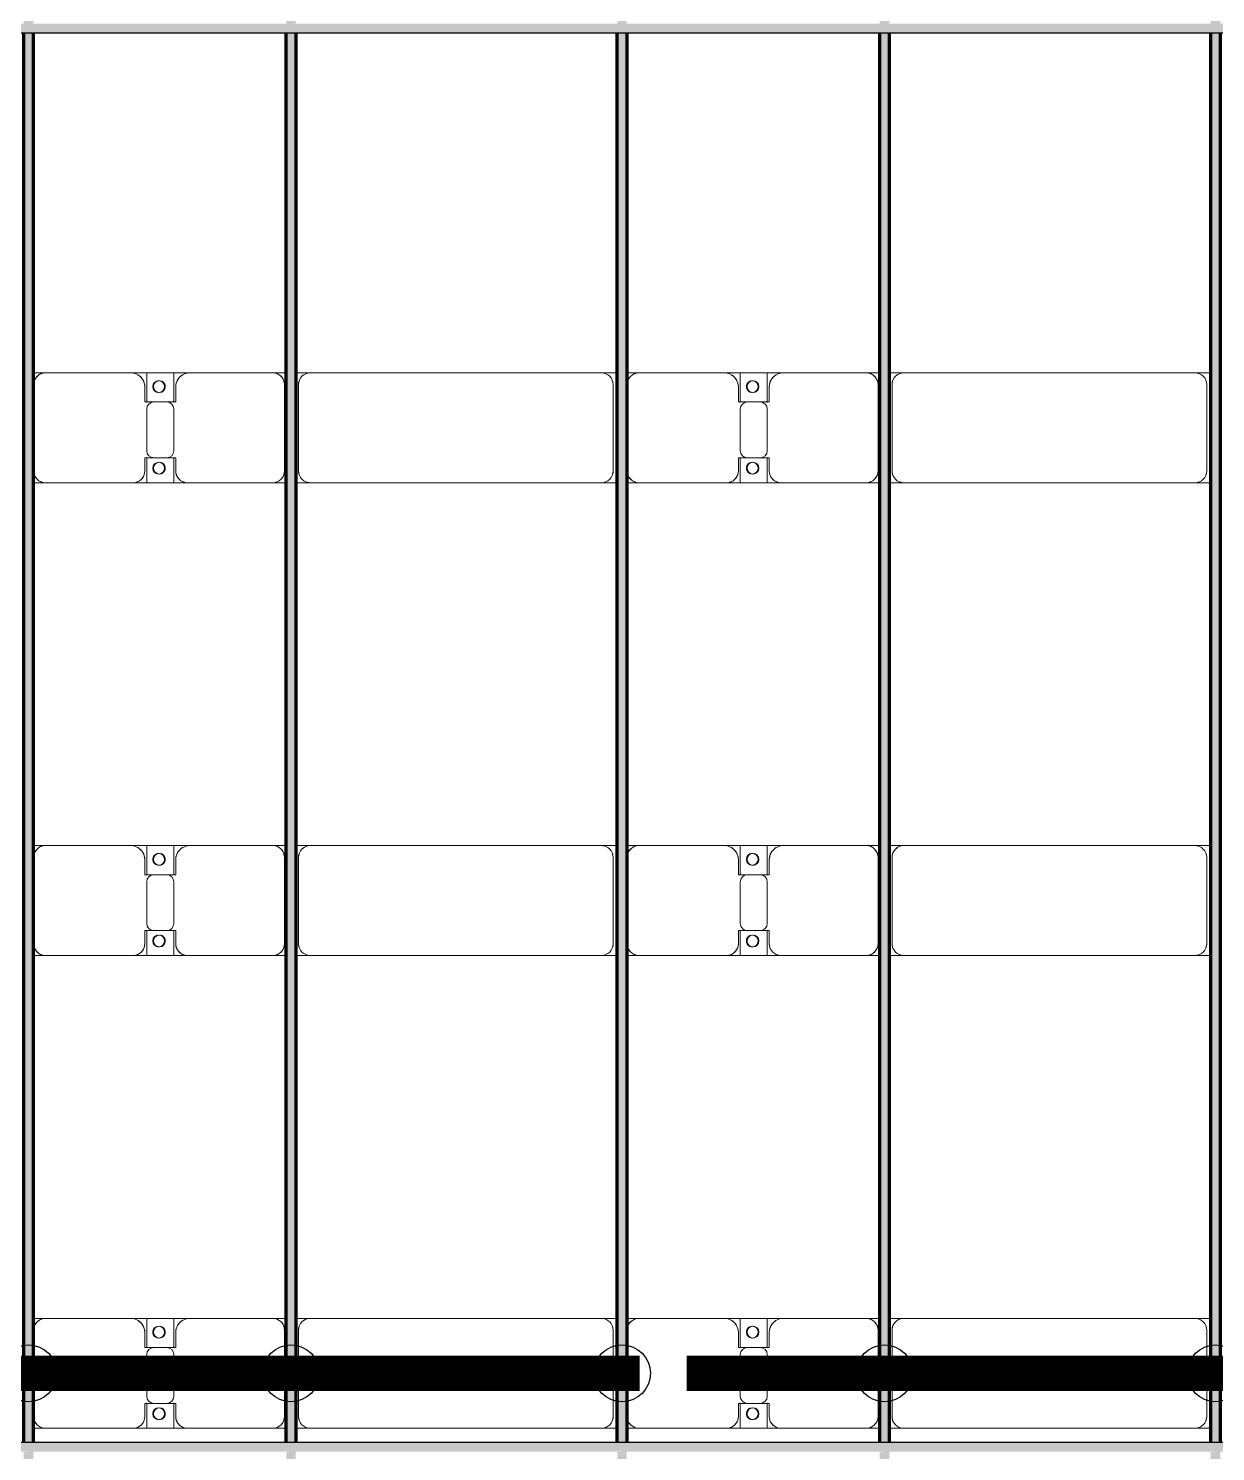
# Model space of a CAD drawing. Header units: millimetres. Extents: x -268744 to 115753, y -96240 to -10461.
# Drawn here: x -193094 to -188074, y -64647 to -58627 of the extents above; entities that cross this region are included whole.
import ezdxf

# ---------------------------------------------------------------- set-up
doc = ezdxf.new("R2010")
doc.units = ezdxf.units.MM
doc.layers.add('A-GENM', color=13, linetype='Continuous', lineweight=9)
doc.layers.add('S-BEAM', color=12, linetype='Continuous', lineweight=9)
doc.layers.add('GC-HOP 40x60 GIA CUONG', color=1, linetype='Continuous')

# ---------------------------------------------------------------- blocks, each defined once
blk = doc.blocks.new('Dai phao do pin - DẢI PHAO ĐỠ PIN-V5-KHUNG KẾT CẤU BÈ PIN 1')
at = {"layer": 'A-GENM', "color": 7}
for p, q in [((60957.6, 241.6), (61009.7, 241.6)), ((60957.6, 241.6), (61009.7, 241.6)), ((61369.7, 241.6), (61009.7, 241.6)), ((61369.7, 241.6), (61552.2, 241.6)), ((61552.2, 241.6), (61369.7, 241.6)), ((61437.8, 241.6), (61620.3, 241.6)), ((61437.8, 116.2), (61437.8, 241.6)), ((61620.3, 241.6), (61437.8, 241.6)), ((61552.2, 241.6), (61552.2, 116.2)), ((61970.3, 241.6), (61620.3, 241.6)), ((61970.3, 241.6), (62027.6, 241.6)), ((61970.3, 241.6), (62027.6, 241.6)), ((62067.6, 241.6), (62129.7, 241.6)), ((62067.6, 241.6), (62129.7, 241.6)), ((63360.3, 241.6), (62129.7, 241.6)), ((63360.3, 241.6), (63427.6, 241.6)), ((63360.3, 241.6), (63427.6, 241.6)), ((63467.6, 241.6), (63519.7, 241.6)), ((63467.6, 241.6), (63519.7, 241.6)), ((63879.7, 241.6), (63519.7, 241.6)), ((63879.7, 241.6), (64062.2, 241.6)), ((64062.2, 241.6), (63879.7, 241.6)), ((63947.8, 241.6), (64130.3, 241.6)), ((63947.8, 116.2), (63947.8, 241.6)), ((64130.3, 241.6), (63947.8, 241.6)), ((64062.2, 241.6), (64062.2, 116.2)), ((64480.3, 241.6), (64130.3, 241.6)), ((64480.3, 241.6), (64537.6, 241.6)), ((64480.3, 241.6), (64537.6, 241.6)), ((64577.6, 241.6), (64639.7, 241.6)), ((64577.6, 241.6), (64639.7, 241.6)), ((65870.3, 241.6), (64639.7, 241.6)), ((65870.3, 241.6), (65937.6, 241.6)), ((65870.3, 241.6), (65937.6, 241.6)), ((60959.7, 191.6), (60959.7, -173.4)), ((61429.7, 118.2), (61429.7, 181.6)), ((61560.3, 181.6), (61560.3, 118.2)), ((62020.3, -173.4), (62020.3, 191.6)), ((62079.7, 191.6), (62079.7, -173.4)), ((63410.3, -173.4), (63410.3, 191.6)), ((63469.7, 191.6), (63469.7, -173.4)), ((63939.7, 118.2), (63939.7, 181.6)), ((64070.3, 181.6), (64070.3, 118.2)), ((64530.3, -173.4), (64530.3, 191.6)), ((64589.7, 191.6), (64589.7, -173.4)), ((65920.3, -173.4), (65920.3, 191.6)), ((61522.2, 118.2), (61429.7, 118.2)), ((61437.8, 88.2), (61437.8, -88.2)), ((61560.3, 118.2), (61467.8, 118.2)), ((61552.2, -88.2), (61552.2, 88.2)), ((64032.2, 118.2), (63939.7, 118.2)), ((63947.8, 88.2), (63947.8, -88.2)), ((64070.3, 118.2), (63977.8, 118.2)), ((64062.2, -88.2), (64062.2, 88.2)), ((61429.7, -173.4), (61429.7, -118.2)), ((61429.7, -118.2), (61522.2, -118.2)), ((61437.8, -223.4), (61437.8, -116.2)), ((61467.8, -118.2), (61560.3, -118.2)), ((61552.2, -116.2), (61552.2, -223.4)), ((61560.3, -118.2), (61560.3, -173.4)), ((63939.7, -173.4), (63939.7, -118.2)), ((63939.7, -118.2), (64032.2, -118.2)), ((63947.8, -223.4), (63947.8, -116.2)), ((63977.8, -118.2), (64070.3, -118.2)), ((64062.2, -116.2), (64062.2, -223.4)), ((64070.3, -118.2), (64070.3, -173.4)), ((61009.7, -223.4), (60957.6, -223.4)), ((61009.7, -223.4), (60957.6, -223.4)), ((61009.7, -223.4), (61379.7, -223.4)), ((61552.2, -223.4), (61379.7, -223.4)), ((61379.7, -223.4), (61552.2, -223.4)), ((61610.3, -223.4), (61437.8, -223.4)), ((61437.8, -223.4), (61610.3, -223.4)), ((61610.3, -223.4), (61970.3, -223.4)), ((62027.6, -223.4), (61970.3, -223.4)), ((62027.6, -223.4), (61970.3, -223.4)), ((62129.7, -223.4), (62067.6, -223.4)), ((62129.7, -223.4), (62067.6, -223.4)), ((62129.7, -223.4), (63360.3, -223.4)), ((63427.6, -223.4), (63360.3, -223.4)), ((63427.6, -223.4), (63360.3, -223.4)), ((63519.7, -223.4), (63467.6, -223.4)), ((63519.7, -223.4), (63467.6, -223.4)), ((63519.7, -223.4), (63889.7, -223.4)), ((64062.2, -223.4), (63889.7, -223.4)), ((63889.7, -223.4), (64062.2, -223.4)), ((64120.3, -223.4), (63947.8, -223.4)), ((63947.8, -223.4), (64120.3, -223.4)), ((64120.3, -223.4), (64480.3, -223.4)), ((64537.6, -223.4), (64480.3, -223.4)), ((64537.6, -223.4), (64480.3, -223.4)), ((64639.7, -223.4), (64577.6, -223.4)), ((64639.7, -223.4), (64577.6, -223.4)), ((64639.7, -223.4), (65870.3, -223.4)), ((65937.6, -223.4), (65870.3, -223.4)), ((65937.6, -223.4), (65870.3, -223.4))]:
    blk.add_line(p, q, dxfattribs=at)
for centre, radius, start, end in [((61009.7, 191.6), 50, 90, 180), ((61369.7, 181.6), 60, 360, 90), ((61620.3, 181.6), 60, 90, 180), ((61970.3, 191.6), 50, 360, 90), ((62129.7, 191.6), 50, 90, 180), ((63360.3, 191.6), 50, 0, 90), ((63360.3, 191.6), 50, 60, 90), ((63519.7, 191.6), 50, 90, 180), ((63879.7, 181.6), 60, 0, 90), ((64130.3, 181.6), 60, 90, 180), ((64480.3, 191.6), 50, 0, 90), ((64639.7, 191.6), 50, 90, 180), ((65870.3, 191.6), 50, 0, 90), ((65870.3, 191.6), 50, 60, 90), ((61009.7, 191.6), 50, 105, 180), ((61369.7, 181.6), 60, 360, 60), ((61488.6, 183.2), 25, 360, 180), ((61488.6, 183.2), 25, 180, 0), ((61488.6, 183.2), 25, 360, 165), ((61491.4, 183.2), 25, 360, 180), ((61491.4, 183.2), 25, 90, 180), ((61491.4, 183.2), 25, 180, 0), ((61491.4, 183.2), 25, 180, 300), ((61488.6, 183.2), 25, 210, 360), ((61491.4, 183.2), 25, 15, 75), ((61620.3, 181.6), 60, 120, 180), ((61970.3, 191.6), 50, 360, 75), ((62129.7, 191.6), 50, 150, 180), ((62129.7, 191.6), 50, 105, 135), ((63360.3, 191.6), 50, 15, 30), ((63519.7, 191.6), 50, 105, 180), ((63879.7, 181.6), 60, 0, 60), ((63998.6, 183.2), 25, 360, 180), ((63998.6, 183.2), 25, 180, 360), ((63998.6, 183.2), 25, 360, 165), ((64001.4, 183.2), 25, 360, 180), ((64001.4, 183.2), 25, 90, 180), ((64001.4, 183.2), 25, 180, 0), ((64001.4, 183.2), 25, 180, 300), ((63998.6, 183.2), 25, 210, 360), ((64001.4, 183.2), 25, 15, 75), ((64130.3, 181.6), 60, 120, 180), ((64480.3, 191.6), 50, 0, 75), ((64639.7, 191.6), 50, 150, 180), ((64639.7, 191.6), 50, 105, 135), ((65870.3, 191.6), 50, 15, 30), ((61491.4, 183.2), 25, 330, 345), ((64001.4, 183.2), 25, 330, 345), ((61467.8, 88.2), 30, 90, 180), ((61522.2, 88.2), 30, 360, 90), ((63977.8, 88.2), 30, 90, 180), ((64032.2, 88.2), 30, 360, 90), ((61467.8, -88.2), 30, 180, 270), ((61522.2, -88.2), 30, 270, 0), ((63977.8, -88.2), 30, 180, 270), ((64032.2, -88.2), 30, 270, 0), ((61009.7, -173.4), 50, 180, 270), ((61009.7, -173.4), 50, 180, 255), ((61379.7, -173.4), 50, 270, 0), ((61379.7, -173.4), 50, 285, 0), ((61488.6, -161.8), 25, 360, 180), ((61488.6, -161.8), 25, 180, 360), ((61488.6, -161.8), 25, 105, 165), ((61488.6, -161.8), 25, 195, 360), ((61491.4, -161.8), 25, 360, 180), ((61491.4, -161.8), 25, 105, 180), ((61491.4, -161.8), 25, 180, 0), ((61491.4, -161.8), 25, 180, 270), ((61488.6, -161.8), 25, 360, 75), ((61491.4, -161.8), 25, 15, 75), ((61491.4, -161.8), 25, 285, 345), ((61610.3, -173.4), 50, 180, 270), ((61610.3, -173.4), 50, 180, 255), ((61970.3, -173.4), 50, 270, 0), ((61970.3, -173.4), 50, 285, 0), ((62129.7, -173.4), 50, 180, 270), ((62129.7, -173.4), 50, 180, 210), ((63360.3, -173.4), 50, 270, 360), ((63360.3, -173.4), 50, 330, 360), ((63519.7, -173.4), 50, 180, 270), ((63519.7, -173.4), 50, 180, 255), ((63889.7, -173.4), 50, 270, 0), ((63889.7, -173.4), 50, 285, 0), ((63998.6, -161.8), 25, 360, 180), ((63998.6, -161.8), 25, 180, 360), ((63998.6, -161.8), 25, 105, 165), ((63998.6, -161.8), 25, 195, 360), ((64001.4, -161.8), 25, 360, 180), ((64001.4, -161.8), 25, 105, 180), ((64001.4, -161.8), 25, 180, 0), ((64001.4, -161.8), 25, 180, 270), ((63998.6, -161.8), 25, 360, 75), ((64001.4, -161.8), 25, 15, 75), ((64001.4, -161.8), 25, 285, 345), ((64120.3, -173.4), 50, 180, 270), ((64120.3, -173.4), 50, 180, 255), ((64480.3, -173.4), 50, 270, 360), ((64480.3, -173.4), 50, 285, 0), ((64639.7, -173.4), 50, 180, 270), ((64639.7, -173.4), 50, 180, 210), ((65870.3, -173.4), 50, 270, 360), ((65870.3, -173.4), 50, 330, 360), ((62129.7, -173.4), 50, 240, 270), ((63360.3, -173.4), 50, 285, 300), ((64639.7, -173.4), 50, 240, 270), ((65870.3, -173.4), 50, 285, 300)]:
    blk.add_arc(centre, radius, start, end, dxfattribs=at)
blk = doc.blocks.new('Dai phao do pin - DẢI PHAO ĐỠ PIN-V6-KHUNG KẾT CẤU BÈ PIN 1')
at = {"layer": 'A-GENM', "color": 7}
for p, q in [((60957.6, 241.6), (61009.7, 241.6)), ((60957.6, 241.6), (61009.7, 241.6)), ((61369.7, 241.6), (61009.7, 241.6)), ((61369.7, 241.6), (61552.2, 241.6)), ((61552.2, 241.6), (61369.7, 241.6)), ((61437.8, 241.6), (61620.3, 241.6)), ((61437.8, 116.2), (61437.8, 241.6)), ((61620.3, 241.6), (61437.8, 241.6)), ((61552.2, 241.6), (61552.2, 116.2)), ((61970.3, 241.6), (61620.3, 241.6)), ((61970.3, 241.6), (62027.6, 241.6)), ((61970.3, 241.6), (62027.6, 241.6)), ((62067.6, 241.6), (62129.7, 241.6)), ((62067.6, 241.6), (62129.7, 241.6)), ((63360.3, 241.6), (62129.7, 241.6)), ((63360.3, 241.6), (63427.6, 241.6)), ((63360.3, 241.6), (63427.6, 241.6)), ((63467.6, 241.6), (63519.7, 241.6)), ((63467.6, 241.6), (63519.7, 241.6)), ((63879.7, 241.6), (63519.7, 241.6)), ((63879.7, 241.6), (64062.2, 241.6)), ((64062.2, 241.6), (63879.7, 241.6)), ((63947.8, 241.6), (64130.3, 241.6)), ((63947.8, 116.2), (63947.8, 241.6)), ((64130.3, 241.6), (63947.8, 241.6)), ((64062.2, 241.6), (64062.2, 116.2)), ((64480.3, 241.6), (64130.3, 241.6)), ((64480.3, 241.6), (64537.6, 241.6)), ((64480.3, 241.6), (64537.6, 241.6)), ((64577.6, 241.6), (64639.7, 241.6)), ((64577.6, 241.6), (64639.7, 241.6)), ((65870.3, 241.6), (64639.7, 241.6)), ((65870.3, 241.6), (65937.6, 241.6)), ((65870.3, 241.6), (65937.6, 241.6)), ((60959.7, 191.6), (60959.7, -173.4)), ((61429.7, 118.2), (61429.7, 181.6)), ((61560.3, 181.6), (61560.3, 118.2)), ((62020.3, -173.4), (62020.3, 191.6)), ((62079.7, 191.6), (62079.7, -173.4)), ((63410.3, -173.4), (63410.3, 191.6)), ((63469.7, 191.6), (63469.7, -173.4)), ((63939.7, 118.2), (63939.7, 181.6)), ((64070.3, 181.6), (64070.3, 118.2)), ((64530.3, -173.4), (64530.3, 191.6)), ((64589.7, 191.6), (64589.7, -173.4)), ((65920.3, -173.4), (65920.3, 191.6)), ((61522.2, 118.2), (61429.7, 118.2)), ((61437.8, 88.2), (61437.8, -88.2)), ((61560.3, 118.2), (61467.8, 118.2)), ((61552.2, -88.2), (61552.2, 88.2)), ((64032.2, 118.2), (63939.7, 118.2)), ((63947.8, 88.2), (63947.8, -88.2)), ((64070.3, 118.2), (63977.8, 118.2)), ((64062.2, -88.2), (64062.2, 88.2)), ((61429.7, -173.4), (61429.7, -118.2)), ((61429.7, -118.2), (61522.2, -118.2)), ((61437.8, -223.4), (61437.8, -116.2)), ((61467.8, -118.2), (61560.3, -118.2)), ((61552.2, -116.2), (61552.2, -223.4)), ((61560.3, -118.2), (61560.3, -173.4)), ((63939.7, -173.4), (63939.7, -118.2)), ((63939.7, -118.2), (64032.2, -118.2)), ((63947.8, -223.4), (63947.8, -116.2)), ((63977.8, -118.2), (64070.3, -118.2)), ((64062.2, -116.2), (64062.2, -223.4)), ((64070.3, -118.2), (64070.3, -173.4)), ((61009.7, -223.4), (60957.6, -223.4)), ((61009.7, -223.4), (60957.6, -223.4)), ((61009.7, -223.4), (61379.7, -223.4)), ((61552.2, -223.4), (61379.7, -223.4)), ((61379.7, -223.4), (61552.2, -223.4)), ((61610.3, -223.4), (61437.8, -223.4)), ((61437.8, -223.4), (61610.3, -223.4)), ((61610.3, -223.4), (61970.3, -223.4)), ((62027.6, -223.4), (61970.3, -223.4)), ((62027.6, -223.4), (61970.3, -223.4)), ((62129.7, -223.4), (62067.6, -223.4)), ((62129.7, -223.4), (62067.6, -223.4)), ((62129.7, -223.4), (63360.3, -223.4)), ((63427.6, -223.4), (63360.3, -223.4)), ((63427.6, -223.4), (63360.3, -223.4)), ((63519.7, -223.4), (63467.6, -223.4)), ((63519.7, -223.4), (63467.6, -223.4)), ((63519.7, -223.4), (63889.7, -223.4)), ((64062.2, -223.4), (63889.7, -223.4)), ((63889.7, -223.4), (64062.2, -223.4)), ((64120.3, -223.4), (63947.8, -223.4)), ((63947.8, -223.4), (64120.3, -223.4)), ((64120.3, -223.4), (64480.3, -223.4)), ((64537.6, -223.4), (64480.3, -223.4)), ((64537.6, -223.4), (64480.3, -223.4)), ((64639.7, -223.4), (64577.6, -223.4)), ((64639.7, -223.4), (64577.6, -223.4)), ((64639.7, -223.4), (65870.3, -223.4)), ((65937.6, -223.4), (65870.3, -223.4)), ((65937.6, -223.4), (65870.3, -223.4))]:
    blk.add_line(p, q, dxfattribs=at)
for centre, radius, start, end in [((61009.7, 191.6), 50, 90, 180), ((61369.7, 181.6), 60, 360, 90), ((61620.3, 181.6), 60, 90, 180), ((61970.3, 191.6), 50, 360, 90), ((62129.7, 191.6), 50, 90, 180), ((63360.3, 191.6), 50, 0, 90), ((63360.3, 191.6), 50, 60, 90), ((63519.7, 191.6), 50, 90, 180), ((63879.7, 181.6), 60, 0, 90), ((64130.3, 181.6), 60, 90, 180), ((64480.3, 191.6), 50, 0, 90), ((64639.7, 191.6), 50, 90, 180), ((65870.3, 191.6), 50, 0, 90), ((65870.3, 191.6), 50, 60, 90), ((61009.7, 191.6), 50, 105, 180), ((61369.7, 181.6), 60, 360, 60), ((61488.6, 183.2), 25, 360, 180), ((61488.6, 183.2), 25, 180, 0), ((61488.6, 183.2), 25, 360, 165), ((61491.4, 183.2), 25, 360, 180), ((61491.4, 183.2), 25, 90, 180), ((61491.4, 183.2), 25, 180, 0), ((61491.4, 183.2), 25, 180, 300), ((61488.6, 183.2), 25, 210, 360), ((61491.4, 183.2), 25, 15, 75), ((61620.3, 181.6), 60, 120, 180), ((61970.3, 191.6), 50, 360, 75), ((62129.7, 191.6), 50, 150, 180), ((62129.7, 191.6), 50, 105, 135), ((63360.3, 191.6), 50, 15, 30), ((63519.7, 191.6), 50, 105, 180), ((63879.7, 181.6), 60, 0, 60), ((63998.6, 183.2), 25, 360, 180), ((63998.6, 183.2), 25, 180, 360), ((63998.6, 183.2), 25, 360, 165), ((64001.4, 183.2), 25, 360, 180), ((64001.4, 183.2), 25, 90, 180), ((64001.4, 183.2), 25, 180, 0), ((64001.4, 183.2), 25, 180, 300), ((63998.6, 183.2), 25, 210, 360), ((64001.4, 183.2), 25, 15, 75), ((64130.3, 181.6), 60, 120, 180), ((64480.3, 191.6), 50, 0, 75), ((64639.7, 191.6), 50, 150, 180), ((64639.7, 191.6), 50, 105, 135), ((65870.3, 191.6), 50, 15, 30), ((61491.4, 183.2), 25, 330, 345), ((64001.4, 183.2), 25, 330, 345), ((61467.8, 88.2), 30, 90, 180), ((61522.2, 88.2), 30, 360, 90), ((63977.8, 88.2), 30, 90, 180), ((64032.2, 88.2), 30, 360, 90), ((61467.8, -88.2), 30, 180, 270), ((61522.2, -88.2), 30, 270, 0), ((63977.8, -88.2), 30, 180, 270), ((64032.2, -88.2), 30, 270, 0), ((61009.7, -173.4), 50, 180, 270), ((61009.7, -173.4), 50, 180, 255), ((61379.7, -173.4), 50, 270, 0), ((61379.7, -173.4), 50, 285, 0), ((61488.6, -161.8), 25, 360, 180), ((61488.6, -161.8), 25, 180, 360), ((61488.6, -161.8), 25, 105, 165), ((61488.6, -161.8), 25, 195, 360), ((61491.4, -161.8), 25, 360, 180), ((61491.4, -161.8), 25, 105, 180), ((61491.4, -161.8), 25, 180, 0), ((61491.4, -161.8), 25, 180, 270), ((61488.6, -161.8), 25, 360, 75), ((61491.4, -161.8), 25, 15, 75), ((61491.4, -161.8), 25, 285, 345), ((61610.3, -173.4), 50, 180, 270), ((61610.3, -173.4), 50, 180, 255), ((61970.3, -173.4), 50, 270, 0), ((61970.3, -173.4), 50, 285, 0), ((62129.7, -173.4), 50, 180, 270), ((62129.7, -173.4), 50, 180, 210), ((63360.3, -173.4), 50, 270, 360), ((63360.3, -173.4), 50, 330, 360), ((63519.7, -173.4), 50, 180, 270), ((63519.7, -173.4), 50, 180, 255), ((63889.7, -173.4), 50, 270, 0), ((63889.7, -173.4), 50, 285, 0), ((63998.6, -161.8), 25, 360, 180), ((63998.6, -161.8), 25, 180, 360), ((63998.6, -161.8), 25, 105, 165), ((63998.6, -161.8), 25, 195, 360), ((64001.4, -161.8), 25, 360, 180), ((64001.4, -161.8), 25, 105, 180), ((64001.4, -161.8), 25, 180, 0), ((64001.4, -161.8), 25, 180, 270), ((63998.6, -161.8), 25, 360, 75), ((64001.4, -161.8), 25, 15, 75), ((64001.4, -161.8), 25, 285, 345), ((64120.3, -173.4), 50, 180, 270), ((64120.3, -173.4), 50, 180, 255), ((64480.3, -173.4), 50, 270, 360), ((64480.3, -173.4), 50, 285, 0), ((64639.7, -173.4), 50, 180, 270), ((64639.7, -173.4), 50, 180, 210), ((65870.3, -173.4), 50, 270, 360), ((65870.3, -173.4), 50, 330, 360), ((62129.7, -173.4), 50, 240, 270), ((63360.3, -173.4), 50, 285, 300), ((64639.7, -173.4), 50, 240, 270), ((65870.3, -173.4), 50, 285, 300)]:
    blk.add_arc(centre, radius, start, end, dxfattribs=at)
blk = doc.blocks.new('Dai phao do pin - DẢI PHAO ĐỠ PIN-V7-KHUNG KẾT CẤU BÈ PIN 1')
at = {"layer": 'A-GENM', "color": 7}
for p, q in [((60957.6, 241.6), (61009.7, 241.6)), ((60957.6, 241.6), (61009.7, 241.6)), ((61369.7, 241.6), (61009.7, 241.6)), ((61369.7, 241.6), (61552.2, 241.6)), ((61552.2, 241.6), (61369.7, 241.6)), ((61437.8, 241.6), (61620.3, 241.6)), ((61437.8, 116.2), (61437.8, 241.6)), ((61620.3, 241.6), (61437.8, 241.6)), ((61552.2, 241.6), (61552.2, 116.2)), ((61970.3, 241.6), (61620.3, 241.6)), ((61970.3, 241.6), (62027.6, 241.6)), ((61970.3, 241.6), (62027.6, 241.6)), ((62067.6, 241.6), (62129.7, 241.6)), ((62067.6, 241.6), (62129.7, 241.6)), ((63360.3, 241.6), (62129.7, 241.6)), ((63360.3, 241.6), (63427.6, 241.6)), ((63360.3, 241.6), (63427.6, 241.6)), ((63467.6, 241.6), (63519.7, 241.6)), ((63467.6, 241.6), (63519.7, 241.6)), ((63879.7, 241.6), (63519.7, 241.6)), ((63879.7, 241.6), (64062.2, 241.6)), ((64062.2, 241.6), (63879.7, 241.6)), ((63947.8, 241.6), (64130.3, 241.6)), ((63947.8, 116.2), (63947.8, 241.6)), ((64130.3, 241.6), (63947.8, 241.6)), ((64062.2, 241.6), (64062.2, 116.2)), ((64480.3, 241.6), (64130.3, 241.6)), ((64480.3, 241.6), (64537.6, 241.6)), ((64480.3, 241.6), (64537.6, 241.6)), ((64577.6, 241.6), (64639.7, 241.6)), ((64577.6, 241.6), (64639.7, 241.6)), ((65870.3, 241.6), (64639.7, 241.6)), ((65870.3, 241.6), (65937.6, 241.6)), ((65870.3, 241.6), (65937.6, 241.6)), ((60959.7, 191.6), (60959.7, -173.4)), ((61429.7, 118.2), (61429.7, 181.6)), ((61560.3, 181.6), (61560.3, 118.2)), ((62020.3, -173.4), (62020.3, 191.6)), ((62079.7, 191.6), (62079.7, -173.4)), ((63410.3, -173.4), (63410.3, 191.6)), ((63469.7, 191.6), (63469.7, -173.4)), ((63939.7, 118.2), (63939.7, 181.6)), ((64070.3, 181.6), (64070.3, 118.2)), ((64530.3, -173.4), (64530.3, 191.6)), ((64589.7, 191.6), (64589.7, -173.4)), ((65920.3, -173.4), (65920.3, 191.6)), ((61522.2, 118.2), (61429.7, 118.2)), ((61437.8, 88.2), (61437.8, -88.2)), ((61560.3, 118.2), (61467.8, 118.2)), ((61552.2, -88.2), (61552.2, 88.2)), ((64032.2, 118.2), (63939.7, 118.2)), ((63947.8, 88.2), (63947.8, -88.2)), ((64070.3, 118.2), (63977.8, 118.2)), ((64062.2, -88.2), (64062.2, 88.2)), ((61429.7, -173.4), (61429.7, -118.2)), ((61429.7, -118.2), (61522.2, -118.2)), ((61437.8, -223.4), (61437.8, -116.2)), ((61467.8, -118.2), (61560.3, -118.2)), ((61552.2, -116.2), (61552.2, -223.4)), ((61560.3, -118.2), (61560.3, -173.4)), ((63939.7, -173.4), (63939.7, -118.2)), ((63939.7, -118.2), (64032.2, -118.2)), ((63947.8, -223.4), (63947.8, -116.2)), ((63977.8, -118.2), (64070.3, -118.2)), ((64062.2, -116.2), (64062.2, -223.4)), ((64070.3, -118.2), (64070.3, -173.4)), ((61009.7, -223.4), (60957.6, -223.4)), ((61009.7, -223.4), (60957.6, -223.4)), ((61009.7, -223.4), (61379.7, -223.4)), ((61552.2, -223.4), (61379.7, -223.4)), ((61379.7, -223.4), (61552.2, -223.4)), ((61610.3, -223.4), (61437.8, -223.4)), ((61437.8, -223.4), (61610.3, -223.4)), ((61610.3, -223.4), (61970.3, -223.4)), ((62027.6, -223.4), (61970.3, -223.4)), ((62027.6, -223.4), (61970.3, -223.4)), ((62129.7, -223.4), (62067.6, -223.4)), ((62129.7, -223.4), (62067.6, -223.4)), ((62129.7, -223.4), (63360.3, -223.4)), ((63427.6, -223.4), (63360.3, -223.4)), ((63427.6, -223.4), (63360.3, -223.4)), ((63519.7, -223.4), (63467.6, -223.4)), ((63519.7, -223.4), (63467.6, -223.4)), ((63519.7, -223.4), (63889.7, -223.4)), ((64062.2, -223.4), (63889.7, -223.4)), ((63889.7, -223.4), (64062.2, -223.4)), ((64120.3, -223.4), (63947.8, -223.4)), ((63947.8, -223.4), (64120.3, -223.4)), ((64120.3, -223.4), (64480.3, -223.4)), ((64537.6, -223.4), (64480.3, -223.4)), ((64537.6, -223.4), (64480.3, -223.4)), ((64639.7, -223.4), (64577.6, -223.4)), ((64639.7, -223.4), (64577.6, -223.4)), ((64639.7, -223.4), (65870.3, -223.4)), ((65937.6, -223.4), (65870.3, -223.4)), ((65937.6, -223.4), (65870.3, -223.4))]:
    blk.add_line(p, q, dxfattribs=at)
for centre, radius, start, end in [((61009.7, 191.6), 50, 90, 180), ((61369.7, 181.6), 60, 360, 90), ((61620.3, 181.6), 60, 90, 180), ((61970.3, 191.6), 50, 360, 90), ((62129.7, 191.6), 50, 90, 180), ((63360.3, 191.6), 50, 0, 90), ((63360.3, 191.6), 50, 60, 90), ((63519.7, 191.6), 50, 90, 180), ((63879.7, 181.6), 60, 0, 90), ((64130.3, 181.6), 60, 90, 180), ((64480.3, 191.6), 50, 0, 90), ((64639.7, 191.6), 50, 90, 180), ((65870.3, 191.6), 50, 0, 90), ((65870.3, 191.6), 50, 60, 90), ((61009.7, 191.6), 50, 105, 180), ((61369.7, 181.6), 60, 360, 60), ((61488.6, 183.2), 25, 360, 180), ((61488.6, 183.2), 25, 180, 0), ((61488.6, 183.2), 25, 360, 165), ((61491.4, 183.2), 25, 360, 180), ((61491.4, 183.2), 25, 90, 180), ((61491.4, 183.2), 25, 180, 0), ((61491.4, 183.2), 25, 180, 300), ((61488.6, 183.2), 25, 210, 360), ((61491.4, 183.2), 25, 15, 75), ((61620.3, 181.6), 60, 120, 180), ((61970.3, 191.6), 50, 360, 75), ((62129.7, 191.6), 50, 150, 180), ((62129.7, 191.6), 50, 105, 135), ((63360.3, 191.6), 50, 15, 30), ((63519.7, 191.6), 50, 105, 180), ((63879.7, 181.6), 60, 0, 60), ((63998.6, 183.2), 25, 360, 180), ((63998.6, 183.2), 25, 180, 360), ((63998.6, 183.2), 25, 360, 165), ((64001.4, 183.2), 25, 360, 180), ((64001.4, 183.2), 25, 90, 180), ((64001.4, 183.2), 25, 180, 0), ((64001.4, 183.2), 25, 180, 300), ((63998.6, 183.2), 25, 210, 360), ((64001.4, 183.2), 25, 15, 75), ((64130.3, 181.6), 60, 120, 180), ((64480.3, 191.6), 50, 0, 75), ((64639.7, 191.6), 50, 150, 180), ((64639.7, 191.6), 50, 105, 135), ((65870.3, 191.6), 50, 15, 30), ((61491.4, 183.2), 25, 330, 345), ((64001.4, 183.2), 25, 330, 345), ((61467.8, 88.2), 30, 90, 180), ((61522.2, 88.2), 30, 360, 90), ((63977.8, 88.2), 30, 90, 180), ((64032.2, 88.2), 30, 360, 90), ((61467.8, -88.2), 30, 180, 270), ((61522.2, -88.2), 30, 270, 0), ((63977.8, -88.2), 30, 180, 270), ((64032.2, -88.2), 30, 270, 0), ((61009.7, -173.4), 50, 180, 270), ((61009.7, -173.4), 50, 180, 255), ((61379.7, -173.4), 50, 270, 0), ((61379.7, -173.4), 50, 285, 0), ((61488.6, -161.8), 25, 360, 180), ((61488.6, -161.8), 25, 180, 360), ((61488.6, -161.8), 25, 105, 165), ((61488.6, -161.8), 25, 195.72851, 360), ((61491.4, -161.8), 25, 360, 180), ((61491.4, -161.8), 25, 105, 180), ((61491.4, -161.8), 25, 180, 0), ((61491.4, -161.8), 25, 180, 270), ((61488.6, -161.8), 25, 360, 75), ((61491.4, -161.8), 25, 15, 75), ((61491.4, -161.8), 25, 285, 345), ((61610.3, -173.4), 50, 180, 270), ((61610.3, -173.4), 50, 180, 255), ((61970.3, -173.4), 50, 270, 0), ((61970.3, -173.4), 50, 285, 0), ((62129.7, -173.4), 50, 180, 270), ((62129.7, -173.4), 50, 180, 210), ((63360.3, -173.4), 50, 270, 360), ((63360.3, -173.4), 50, 330, 360), ((63519.7, -173.4), 50, 180, 270), ((63519.7, -173.4), 50, 180, 255), ((63889.7, -173.4), 50, 270, 0), ((63889.7, -173.4), 50, 285, 0), ((63998.6, -161.8), 25, 360, 180), ((63998.6, -161.8), 25, 180, 360), ((63998.6, -161.8), 25, 105, 165), ((63998.6, -161.8), 25, 195.72851, 360), ((64001.4, -161.8), 25, 360, 180), ((64001.4, -161.8), 25, 105, 180), ((64001.4, -161.8), 25, 180, 0), ((64001.4, -161.8), 25, 180, 270), ((63998.6, -161.8), 25, 360, 75), ((64001.4, -161.8), 25, 15, 75), ((64001.4, -161.8), 25, 285, 345), ((64120.3, -173.4), 50, 180, 270), ((64120.3, -173.4), 50, 180, 255), ((64480.3, -173.4), 50, 270, 360), ((64480.3, -173.4), 50, 285, 0), ((64639.7, -173.4), 50, 180, 270), ((64639.7, -173.4), 50, 180, 210), ((65870.3, -173.4), 50, 270, 360), ((65870.3, -173.4), 50, 330, 360), ((62129.7, -173.4), 50, 240, 270), ((63360.3, -173.4), 50, 285, 300), ((64639.7, -173.4), 50, 240, 270), ((65870.3, -173.4), 50, 285, 300)]:
    blk.add_arc(centre, radius, start, end, dxfattribs=at)
blk = doc.blocks.new('Dầm C52 - Hộp 40x60-V24-KHUNG KẾT CẤU BÈ PIN 1')
at = {"layer": 'S-BEAM', "lineweight": 25}
blk.add_hatch(color=4, dxfattribs=at).paths.add_polyline_path([(-145811, -20), (145811, -20), (145811, 20), (-145811, 20)])
at = {"layer": 'S-BEAM', "color": 4, "lineweight": 25}
blk.add_line((-145811, 20), (145811, 20), dxfattribs=at)
blk = doc.blocks.new('Dầm C52 - Hộp 40x60-V25-KHUNG KẾT CẤU BÈ PIN 1')
at = {"layer": 'S-BEAM', "lineweight": 25}
blk.add_hatch(color=4, dxfattribs=at).paths.add_polyline_path([(-145425.8, -20), (145811, -20), (145811, 20), (-145811, 20), (-145811, -20)])
at = {"layer": 'S-BEAM', "color": 4, "lineweight": 25}
blk.add_line((145811, -20), (-145811, -20), dxfattribs=at)
blk = doc.blocks.new('Dầm C52 - Dầm C52-102503-KHUNG KẾT CẤU BÈ PIN 1')
at = {"layer": 'S-BEAM', "lineweight": 140}
h = blk.add_hatch(color=1, dxfattribs=at)
h.paths.add_polyline_path([(-25480.9, 20), (-25480.9, -20), (-25440.9, -20), (-25440.9, 20)])
h.paths.add_polyline_path([(-25400.9, 20), (-25400.9, -20), (-19440.9, -20), (-19443, 20), (-24983.5, 20)])
h.paths.add_polyline_path([(-19400.9, 20), (-19400.9, -20), (-13440.9, -20), (-13440.9, 20), (-17596.2, 20)])
h.paths.add_polyline_path([(-13400.9, -20), (-7440.9, -20), (-7440.9, 20), (-13400.9, 20)])
h.paths.add_polyline_path([(-7400.9, -20), (-1440.9, -20), (-1440.9, 20), (-7400.9, 20)])
h.paths.add_polyline_path([(-1400.9, -20), (4559.1, -20), (4559.1, 20), (-1400.9, 20)])
h.paths.add_polyline_path([(4599.1, -20), (10559.1, -20), (10559.1, 20), (4599.1, 20)])
h.paths.add_polyline_path([(10599.1, 20), (10599.1, -20), (16559.1, -20), (16559.1, 20), (11952.8, 20)])
h.paths.add_polyline_path([(16599.1, -20), (22559.1, -20), (22559.1, 20), (16599.1, 20)])
h.paths.add_polyline_path([(22599.1, -20), (25259.1, -20), (25259.1, 20), (22599.1, 20)])
h.paths.add_polyline_path([(25299.1, -20), (25441.8, -20), (25441.8, 20), (25299.1, 20)])
at = {"layer": 'S-BEAM', "color": 1, "lineweight": 140}
for p, q in [((-19400.9, 20), (-13440.9, 20)), ((-13440.9, -20), (-19400.9, -20))]:
    blk.add_line(p, q, dxfattribs=at)
blk = doc.blocks.new('Dầm C52 - Dầm C52-V2-KHUNG KẾT CẤU BÈ PIN 1')
at = {"layer": 'S-BEAM', "lineweight": 140}
h = blk.add_hatch(color=1, dxfattribs=at)
h.paths.add_polyline_path([(-25480.9, 20), (-25480.9, -20), (-25440.9, -20), (-25440.9, 20)])
h.paths.add_polyline_path([(-25400.9, 20), (-25400.9, -20), (-19440.9, -20), (-19443, 20), (-24983.5, 20)])
h.paths.add_polyline_path([(-19400.9, 20), (-19400.9, -20), (-13440.9, -20), (-13440.9, 20), (-18519.6, 20)])
h.paths.add_polyline_path([(-13400.9, -20), (-7440.9, -20), (-7440.9, 20), (-13400.9, 20)])
h.paths.add_polyline_path([(-7400.9, 20), (-7400.9, -20), (-1440.9, -20), (-1440.9, 20), (-6515.3, 20)])
h.paths.add_polyline_path([(-1400.9, 20), (-1400.9, -20), (4559.1, -20), (4559.1, 20), (-974.9, 20)])
h.paths.add_polyline_path([(4599.1, -20), (10559.1, -20), (10559.1, 20), (4599.1, 20)])
h.paths.add_polyline_path([(10599.1, -20), (16559.1, -20), (16559.1, 20), (10599.1, 20)])
h.paths.add_polyline_path([(16599.1, 20), (16599.1, -20), (22559.1, -20), (22559.1, 20), (17493.2, 20)])
h.paths.add_polyline_path([(22599.1, 20), (22599.1, -20), (25259.1, -20), (25259.1, 20), (23033.7, 20)])
h.paths.add_polyline_path([(25299.1, -20), (25480.9, -20), (25480.9, 20), (25299.1, 20)])
at = {"layer": 'S-BEAM', "color": 1, "lineweight": 140}
for p, q in [((-19400.9, 20), (-13440.9, 20)), ((-13440.9, -20), (-19400.9, -20))]:
    blk.add_line(p, q, dxfattribs=at)
blk = doc.blocks.new('be pin 1_rvt-1-KHUNG KẾT CẤU BÈ PIN 1')
at = {"layer": 'A-GENM', "lineweight": 9}
for name, p in [('Dai phao do pin - DẢI PHAO ĐỠ PIN-V7-KHUNG KẾT CẤU BÈ PIN 1', (-254031.8, -60324.7)), ('Dai phao do pin - DẢI PHAO ĐỠ PIN-V6-KHUNG KẾT CẤU BÈ PIN 1', (-254031.8, -62324.7)), ('Dai phao do pin - DẢI PHAO ĐỠ PIN-V5-KHUNG KẾT CẤU BÈ PIN 1', (-254031.8, -64324.7))]:
    blk.add_blockref(name, p, dxfattribs=at)
at = {"layer": 'S-BEAM', "lineweight": 9, "rotation": 90.00000000032618}
for name, p in [('Dầm C52 - Dầm C52-V2-KHUNG KẾT CẤU BÈ PIN 1', (-191984.1, -45205.6)), ('Dầm C52 - Dầm C52-V2-KHUNG KẾT CẤU BÈ PIN 1', (-189474.1, -45205.6)), ('Dầm C52 - Dầm C52-102503-KHUNG KẾT CẤU BÈ PIN 1', (-193094.1, -45205.6)), ('Dầm C52 - Dầm C52-102503-KHUNG KẾT CẤU BÈ PIN 1', (-190584.1, -45205.6)), ('Dầm C52 - Dầm C52-102503-KHUNG KẾT CẤU BÈ PIN 1', (-188074.1, -45205.6))]:
    blk.add_blockref(name, p, dxfattribs=at)
at = {"layer": 'S-BEAM', "lineweight": 9}
for name, p in [('Dầm C52 - Hộp 40x60-V25-KHUNG KẾT CẤU BÈ PIN 1', (-110896.7, -58626.5)), ('Dầm C52 - Hộp 40x60-V24-KHUNG KẾT CẤU BÈ PIN 1', (-110896.7, -64626.5))]:
    blk.add_blockref(name, p, dxfattribs=at)

msp = doc.modelspace()

# ---------------------------------------------------------------- linework, layer by layer
at = {"layer": 'GC-HOP 40x60 GIA CUONG', "const_width": 150}
for points in [[(-205067.6, -64315.6), (-190510, -64315.6)], [(-190310, -64315.6), (-175766.5, -64315.6)]]:
    msp.add_lwpolyline(points, dxfattribs=at)
at = {"layer": 'GC-HOP 40x60 GIA CUONG'}
for centre in [(-193094.1, -64315.6), (-191984.1, -64315.6), (-190584.1, -64315.6), (-189474.1, -64315.6), (-188074.1, -64315.6)]:
    msp.add_circle(centre, 120, dxfattribs=at)

# ---------------------------------------------------------------- block references
at = {"lineweight": 5}
msp.add_blockref('be pin 1_rvt-1-KHUNG KẾT CẤU BÈ PIN 1', (0, 0), dxfattribs=at)

doc.saveas('drawing.dxf')
